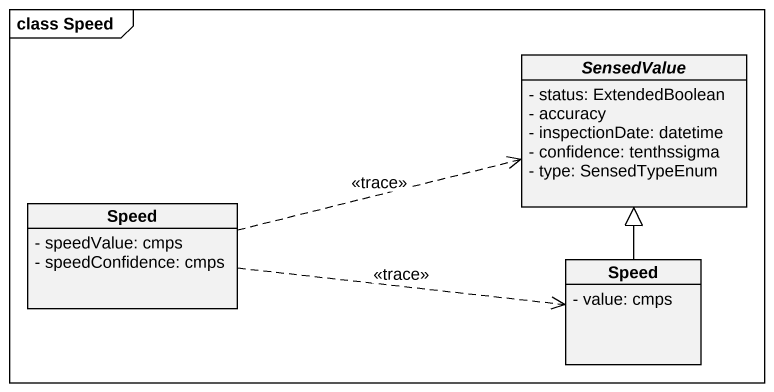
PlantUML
@startuml
mainframe class Speed
hide circle
hide empty members
skinparam classAttributeIconSize 0
abstract class SensedValue {
  - status: ExtendedBoolean
  - accuracy
  - inspectionDate: datetime
  - confidence: tenthssigma
  - type: SensedTypeEnum
}
class Speed {
  - speedValue: cmps
  - speedConfidence: cmps
}
class "Speed" as Speed_2 {
  - value: cmps
}
Speed .right.> SensedValue : <<trace>>
Speed .right.> Speed_2 : <<trace>>
Speed_2 -up-|> SensedValue
@enduml
